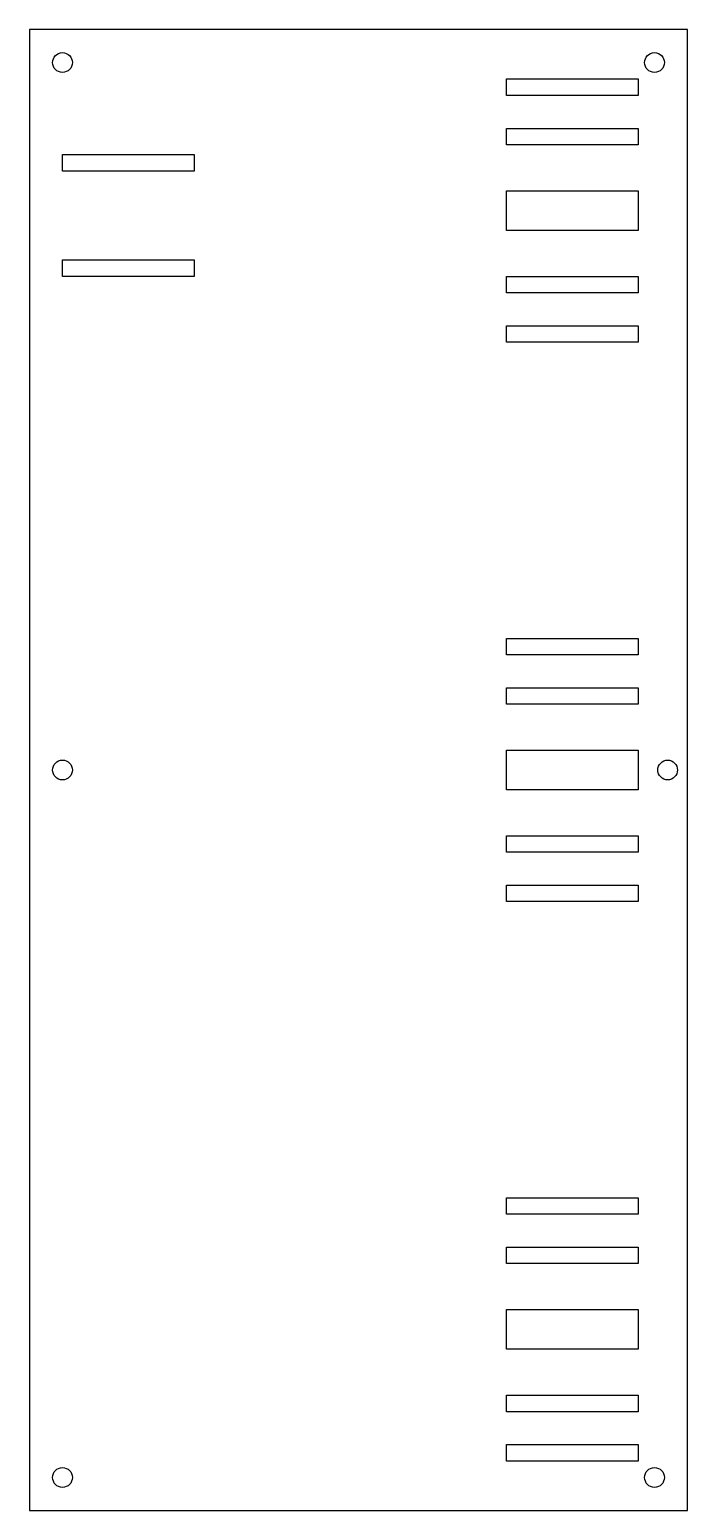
# Model space of a CAD drawing. Header units: millimetres. Extents: x -124 to 76, y -1158 to -708.
import ezdxf

# ---------------------------------------------------------------- set-up
doc = ezdxf.new("R2010")
doc.units = ezdxf.units.MM

msp = doc.modelspace()

# ---------------------------------------------------------------- linework, layer by layer
for points in [[(76.09, -707.72), (-123.91, -707.72), (-123.91, -1157.72), (76.09, -1157.72)], [(61.09, -727.72), (21.09, -727.72), (21.09, -722.72), (61.09, -722.72)], [(61.09, -737.72), (61.09, -742.72), (21.09, -742.72), (21.09, -737.72)], [(-73.91, -745.72), (-73.91, -750.72), (-113.91, -750.72), (-113.91, -745.72)], [(21.09, -768.72), (21.09, -756.72), (61.09, -756.72), (61.09, -768.72)], [(-73.91, -777.72), (-73.91, -782.72), (-113.91, -782.72), (-113.91, -777.72)], [(21.09, -782.72), (61.09, -782.72), (61.09, -787.72), (21.09, -787.72)], [(21.09, -797.72), (61.09, -797.72), (61.09, -802.72), (21.09, -802.72)], [(61.09, -897.72), (21.09, -897.72), (21.09, -892.72), (61.09, -892.72)], [(61.09, -912.72), (21.09, -912.72), (21.09, -907.72), (61.09, -907.72)], [(61.09, -938.72), (21.09, -938.72), (21.09, -926.72), (61.09, -926.72)], [(21.09, -952.72), (61.09, -952.72), (61.09, -957.72), (21.09, -957.72)], [(21.09, -967.72), (61.09, -967.72), (61.09, -972.72), (21.09, -972.72)], [(61.09, -1067.72), (21.09, -1067.72), (21.09, -1062.72), (61.09, -1062.72)], [(61.09, -1082.72), (21.09, -1082.72), (21.09, -1077.72), (61.09, -1077.72)], [(61.09, -1096.72), (61.09, -1108.72), (21.09, -1108.72), (21.09, -1096.72)], [(61.09, -1122.72), (61.09, -1127.72), (21.09, -1127.72), (21.09, -1122.72)], [(61.09, -1142.72), (21.09, -1142.72), (21.09, -1137.72), (61.09, -1137.72)]]:
    msp.add_lwpolyline(points, close=True)
for centre in [(-113.91, -717.72), (66.09, -717.72), (-113.91, -932.72), (70.09, -932.72), (-113.91, -1147.72), (66.09, -1147.72)]:
    msp.add_circle(centre, 3)

doc.saveas('drawing.dxf')
